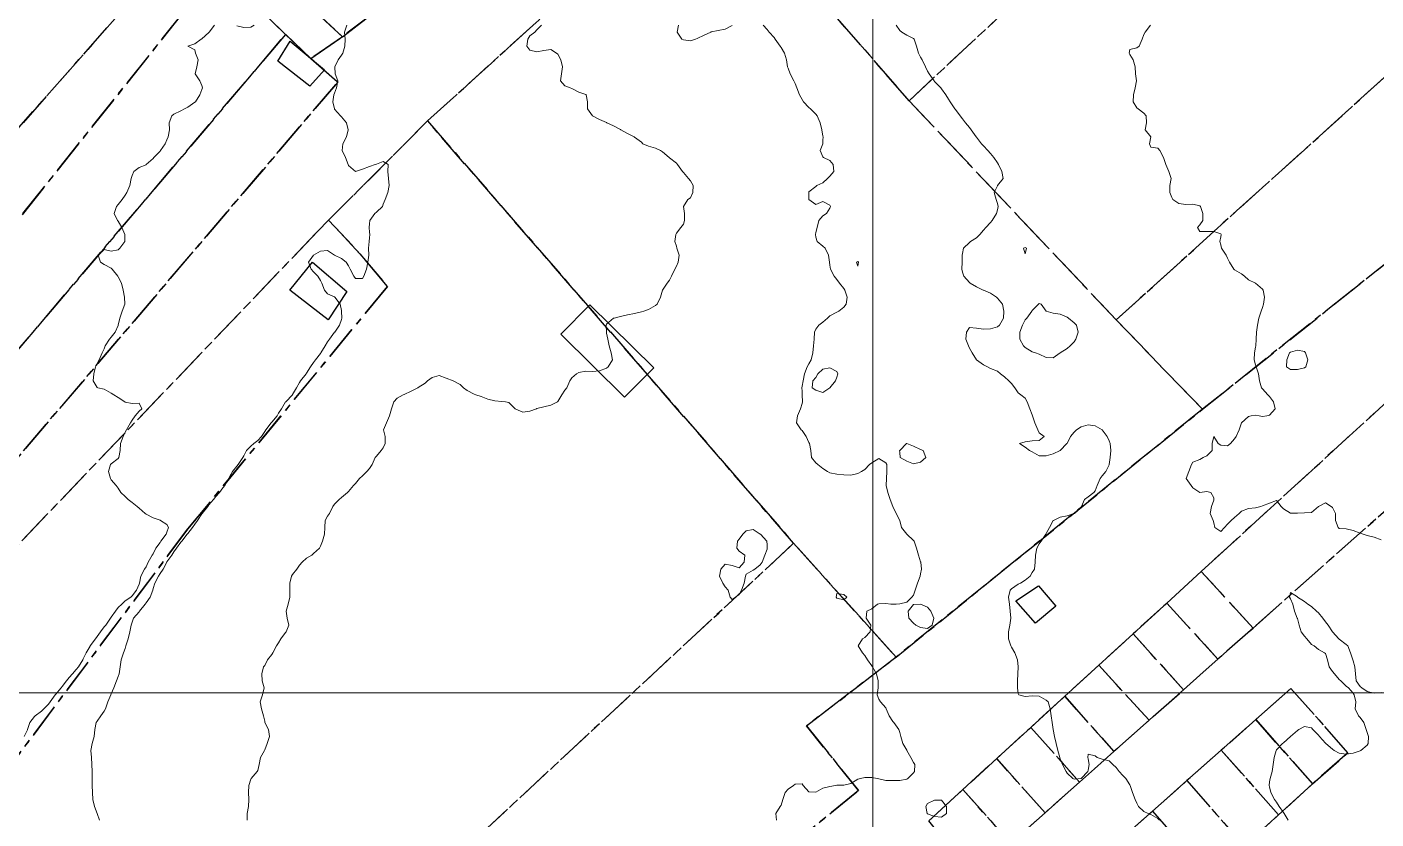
# Model space of a CAD drawing. Header units: centimetres. Extents: x 0 to 642158, y -847 to 649707.
# Drawn here: x 616206.2 to 616302.9, y 621278.3 to 621335.1 of the extents above; entities that cross this region are included whole.
import ezdxf

# ---------------------------------------------------------------- set-up
doc = ezdxf.new("R2010")
doc.units = ezdxf.units.CM
doc.header["$MEASUREMENT"] = 0
doc.linetypes.add('CENTERX2', pattern=[4, 2.5, -0.5, 0.5, -0.5])
doc.layers.add('MEV_grille', color=254, linetype='Continuous', lineweight=9)
doc.layers.add('WAL_topographie 0.5', color=253, linetype='Continuous', lineweight=20)
doc.layers.add('SPW_batiments', color=7, linetype='Continuous')
doc.layers.add('SPW_parcellaire cadastral', color=7, linetype='CENTERX2', lineweight=25, true_color=0xff0542)

# ---------------------------------------------------------------- blocks, each defined once
blk = doc.blocks.new('*U114')
at = {"layer": 'MEV_grille', "transparency": 33554687}
blk.add_lwpolyline([(-1338.461, 0), (1338.461, 0)], dxfattribs=at)
blk = doc.blocks.new('*U115')
at = {"layer": 'MEV_grille', "color": 0, "linetype": 'ByBlock', "lineweight": -2, "transparency": 16777216}
blk.add_blockref('*U114', (0, -1100), dxfattribs=at)
blk = doc.blocks.new('*U112')
at = {"layer": 'MEV_grille', "transparency": 33554687}
blk.add_lwpolyline([(0, 1825.476), (0, -1825.476)], dxfattribs=at)
blk = doc.blocks.new('*U113')
at = {"layer": 'MEV_grille', "color": 0, "linetype": 'ByBlock', "lineweight": -2, "transparency": 16777216}
blk.add_blockref('*U112', (900, 0), dxfattribs=at)

msp = doc.modelspace()

# ---------------------------------------------------------------- linework, layer by layer
at = {"layer": 'SPW_batiments'}
for points in [[(616227.543, 621332.048), (616226.493, 621330.865), (616224.193, 621332.665), (616225.076, 621334.098), (616227.543, 621332.048)], [(616229.145, 621316.148), (616227.795, 621314.131), (616225.045, 621316.248), (616226.678, 621318.265), (616229.145, 621316.148)], [(616249.043, 621308.574), (616244.462, 621313.098), (616246.547, 621315.209), (616251.128, 621310.684), (616249.043, 621308.574)], [(616279.93, 621293.605), (616278.48, 621292.387), (616277.08, 621293.971), (616278.697, 621295.054), (616279.93, 621293.605)]]:
    msp.add_lwpolyline(points, dxfattribs=at)
at = {"layer": 'SPW_parcellaire cadastral'}
for points in [[(616161.608, 621395.619), (616164.458, 621398.786), (616165.015, 621398.258), (616173.188, 621390.516), (616175.609, 621388.531), (616179.031, 621385.725), (616181.608, 621383.611), (616182.138, 621383.159), (616214.306, 621355.686), (616217.195, 621353.218), (616234.326, 621338.587), (616228.822, 621334.417), (616176.428, 621382.709), (616172.737, 621386.108), (616170.646, 621387.915), (616162.054, 621395.239), (616161.608, 621395.619)], [(616156.895, 621390.379), (616161.608, 621395.619), (616162.054, 621395.239), (616170.646, 621387.915), (616172.737, 621386.108), (616176.428, 621382.709), (616228.822, 621334.417), (616226.565, 621332.86), (616224.752, 621334.587), (616219.886, 621339.255), (616217.592, 621341.463), (616173.609, 621380.354), (616171.321, 621377.579), (616164.604, 621385.041), (616161.068, 621388.503), (616160.131, 621387.463), (616157.158, 621390.139), (616156.895, 621390.379)], [(616306.705, 621386.785), (616317.85, 621374.977), (616269.421, 621329.83), (616259.021, 621341.76), (616306.705, 621386.785)], [(616284.264, 621314.121), (616269.421, 621329.83), (616317.85, 621374.977), (616330.772, 621361.279), (616304.225, 621336.456), (616306.375, 621334.124), (616284.264, 621314.121)], [(616165.212, 621358.268), (616167.176, 621360.738), (616161.073, 621365.656), (616161.337, 621365.975), (616168.399, 621374.165), (616212.893, 621336.129), (616202.347, 621324.177), (616164.232, 621357.084), (616165.212, 621358.268)], [(616313.776, 621326.291), (616290.44, 621307.715), (616284.264, 621314.121), (616306.375, 621334.124), (616304.225, 621336.456), (616330.772, 621361.279), (616340.896, 621350.507), (616336.25, 621346.05), (616332.691, 621342.91), (616322.058, 621333.126), (616313.776, 621326.291)], [(616246.298, 621348.366), (616250.092, 621351.451), (616259.021, 621341.76), (616269.421, 621329.83), (616284.264, 621314.121), (616290.44, 621307.715), (616268.489, 621289.949), (616261.15, 621298.105), (616234.926, 621328.377), (616251.108, 621343.081), (616246.739, 621347.985), (616246.298, 621348.366)], [(616234.926, 621328.377), (616227.828, 621321.265), (616227.06, 621320.481), (616203.081, 621295.391), (616196.099, 621286.944), (616189.701, 621279.226), (616186.223, 621281.498), (616192.762, 621289.208), (616199.548, 621297.162), (616200.781, 621298.645), (616228.484, 621331.167), (616226.565, 621332.86), (616228.822, 621334.417), (616234.326, 621338.587), (616236.079, 621339.916), (616239.375, 621342.416), (616246.739, 621347.985), (616251.108, 621343.081), (616234.926, 621328.377)], [(616199.277, 621320.261), (616202.347, 621324.177), (616212.893, 621336.129), (616215.093, 621338.624), (616217.592, 621341.463), (616219.886, 621339.255), (616188.48, 621299.843), (616186.1, 621296.858), (616184.454, 621294.794), (616178.082, 621286.842), (616173.899, 621289.709), (616180.21, 621297.62), (616181.957, 621299.87), (616187.497, 621306.06), (616199.277, 621320.261)], [(616182.212, 621284.12), (616178.082, 621286.842), (616184.454, 621294.794), (616186.1, 621296.858), (616188.48, 621299.843), (616219.886, 621339.255), (616224.752, 621334.587), (616196.948, 621301.811), (616188.582, 621292.043), (616182.212, 621284.12)], [(616182.212, 621284.12), (616188.582, 621292.043), (616196.948, 621301.811), (616224.752, 621334.587), (616226.565, 621332.86), (616228.484, 621331.167), (616200.781, 621298.645), (616199.548, 621297.162), (616192.762, 621289.208), (616186.223, 621281.498), (616182.212, 621284.12)], [(616199.084, 621273.245), (616204.3, 621281.195), (616217.744, 621299.136), (616232.045, 621316.515), (616230.078, 621318.865), (616227.828, 621321.265), (616234.926, 621328.377), (616261.15, 621298.105), (616229.801, 621268.965), (616222.502, 621258.031), (616199.167, 621273.362), (616199.084, 621273.245)], [(616241.998, 621261.082), (616265.799, 621280.377), (616262.082, 621285.019), (616268.489, 621289.949), (616290.44, 621307.715), (616313.776, 621326.291)], [(616199.084, 621273.245), (616192.733, 621277.411), (616189.701, 621279.226), (616196.099, 621286.944), (616203.081, 621295.391), (616227.06, 621320.481), (616227.828, 621321.265), (616230.078, 621318.865), (616232.045, 621316.515), (616217.744, 621299.136), (616204.3, 621281.195), (616199.084, 621273.245)], [(616313.82, 621317.551), (616290.36, 621296.088), (616287.881, 621293.82), (616285.468, 621291.613), (616283.011, 621289.365), (616280.576, 621287.138), (616278.146, 621284.915), (616275.705, 621282.682), (616273.275, 621280.458)], [(616313.82, 621317.551), (616314.08, 621309.803), (616294.068, 621292.035), (616290.36, 621296.088), (616313.82, 621317.551)], [(616266.967, 621261.398), (616264.494, 621259.289), (616264.37, 621259.42), (616261.78, 621257.064), (616258.174, 621260.909), (616258.72, 621261.381), (616261.172, 621263.431), (616263.721, 621265.556), (616266.226, 621267.698), (616268.771, 621269.795), (616271.338, 621271.944), (616274.042, 621274.244), (616276.702, 621276.604), (616279.172, 621278.794), (616281.641, 621280.985), (616282.715, 621281.945), (616284.101, 621283.185), (616286.619, 621285.421), (616286.918, 621285.687), (616289.087, 621287.612), (616290.501, 621288.868), (616291.555, 621289.804), (616294.068, 621292.035), (616314.08, 621309.803)], [(616261.15, 621298.105), (616268.489, 621289.949), (616262.082, 621285.019), (616265.799, 621280.377), (616241.998, 621261.082), (616240.633, 621259.976), (616240.663, 621259.946), (616234.148, 621249.875), (616229.653, 621252.966), (616222.502, 621258.031), (616229.801, 621268.965), (616261.15, 621298.105)], [(616291.555, 621289.804), (616287.881, 621293.82), (616290.36, 621296.088), (616294.068, 621292.035), (616291.555, 621289.804)], [(616291.555, 621289.804), (616290.501, 621288.868), (616289.087, 621287.612), (616285.468, 621291.613), (616287.881, 621293.82), (616291.555, 621289.804)], [(616289.087, 621287.612), (616286.918, 621285.687), (616286.619, 621285.421), (616283.011, 621289.365), (616285.468, 621291.613), (616289.087, 621287.612)], [(616280.576, 621287.138), (616283.011, 621289.365), (616286.619, 621285.421), (616284.101, 621283.185), (616280.576, 621287.138)], [(616293.449, 621276.421), (616295.892, 621278.641), (616298.334, 621280.861), (616300.855, 621283.097), (616296.786, 621287.709), (616294.265, 621285.472), (616291.796, 621283.282), (616289.327, 621281.093), (616286.859, 621278.903), (616284.39, 621276.713)], [(616294.265, 621285.472), (616296.786, 621287.709), (616300.855, 621283.097), (616298.334, 621280.861), (616294.265, 621285.472)], [(616280.576, 621287.138), (616284.101, 621283.185), (616282.715, 621281.945), (616281.641, 621280.985), (616278.146, 621284.915), (616280.576, 621287.138)], [(616291.796, 621283.282), (616294.265, 621285.472), (616298.334, 621280.861), (616295.892, 621278.641), (616291.796, 621283.282)], [(616279.172, 621278.794), (616275.705, 621282.682), (616278.146, 621284.915), (616281.641, 621280.985), (616279.172, 621278.794)], [(616276.702, 621276.604), (616273.275, 621280.458), (616275.705, 621282.682), (616279.172, 621278.794), (616276.702, 621276.604)], [(616291.796, 621283.282), (616295.892, 621278.641), (616293.449, 621276.421), (616289.327, 621281.093), (616291.796, 621283.282)], [(616291.007, 621274.202), (616286.859, 621278.903), (616289.327, 621281.093), (616293.449, 621276.421), (616291.007, 621274.202)], [(616270.846, 621278.216), (616273.275, 621280.458), (616276.702, 621276.604), (616274.042, 621274.244), (616270.846, 621278.216)], [(616273.275, 621280.458), (616270.846, 621278.216)], [(616288.558, 621271.989), (616284.39, 621276.713), (616286.859, 621278.903), (616291.007, 621274.202), (616288.558, 621271.989)]]:
    msp.add_lwpolyline(points, dxfattribs=at)
at = {"layer": 'WAL_topographie 0.5'}
for points in [[(616219.665, 621335.25), (616219.277, 621334.75), (616219.25, 621334.721), (616218.75, 621334.26), (616218.704, 621334.25), (616218.25, 621333.917), (616217.75, 621333.75), (616218.25, 621333.472), (616218.3, 621333.25), (616218.495, 621332.75), (616218.386, 621332.25), (616218.277, 621331.75), (616218.611, 621331.25), (616218.75, 621330.917), (616218.783, 621330.75), (616218.75, 621330.625), (616218.611, 621330.25), (616218.281, 621329.75), (616218.25, 621329.715), (616217.75, 621329.377), (616217.5, 621329.25), (616217.25, 621329.107), (616216.75, 621328.86), (616216.601, 621328.75), (616216.413, 621328.25), (616216.424, 621327.75), (616216.331, 621327.25), (616216.25, 621327.023), (616216.125, 621326.75), (616215.777, 621326.25), (616215.75, 621326.219), (616215.316, 621325.75), (616215.25, 621325.689), (616214.76, 621325.25), (616214.75, 621325.243), (616214.25, 621325.033), (616213.875, 621324.75), (616213.75, 621324.479), (616213.679, 621324.25), (616213.577, 621323.75), (616213.371, 621323.25), (616213.25, 621323.066), (616213.03, 621322.75), (616212.75, 621322.385), (616212.637, 621322.25), (616212.465, 621321.75), (616212.71, 621321.25), (616212.75, 621321.202), (616213.023, 621320.75), (616213.223, 621320.25), (616213.227, 621319.75), (616212.861, 621319.25), (616212.75, 621319.132), (616212.25, 621319.044), (616211.75, 621319.157), (616211.31, 621318.75), (616211.487, 621318.25), (616211.75, 621318.094), (616212.25, 621317.824), (616212.324, 621317.75), (616212.718, 621317.25), (616212.75, 621317.213), (616212.995, 621316.75), (616213.099, 621316.25), (616213.201, 621315.75), (616213.22, 621315.25), (616213.047, 621314.75), (616212.87, 621314.25), (616212.762, 621313.75), (616212.75, 621313.72), (616212.535, 621313.25), (616212.25, 621312.89), (616212.137, 621312.75), (616211.827, 621312.25), (616211.75, 621312.055), (616211.614, 621311.75), (616211.384, 621311.25), (616211.25, 621310.983), (616211.135, 621310.75), (616211.01, 621310.25), (616210.958, 621309.75), (616211.25, 621309.266), (616211.306, 621309.25), (616211.75, 621309.145), (616212.25, 621308.867), (616212.445, 621308.75), (616212.75, 621308.554), (616213.222, 621308.25), (616213.25, 621308.229), (616213.75, 621308.12), (616214.25, 621308.15), (616214.438, 621307.75), (616214.25, 621307.568), (616213.981, 621307.25), (616213.75, 621306.94), (616213.638, 621306.75), (616213.346, 621306.25), (616213.25, 621306.078), (616213.098, 621305.75), (616212.912, 621305.25), (616212.886, 621304.75), (616212.788, 621304.25), (616212.75, 621304.184), (616212.25, 621303.811), (616212.205, 621303.75), (616212.057, 621303.25), (616212.198, 621302.75), (616212.25, 621302.653), (616212.613, 621302.25), (616212.75, 621302.054), (616212.943, 621301.75), (616213.25, 621301.456), (616213.476, 621301.25), (616213.75, 621301.02), (616214.115, 621300.75), (616214.25, 621300.636), (616214.675, 621300.25), (616214.75, 621300.191), (616215.25, 621299.941), (616215.75, 621299.768), (616215.794, 621299.75), (616216.25, 621299.463), (616216.369, 621299.25), (616216.25, 621298.912), (616216.185, 621298.75), (616215.811, 621298.25), (616215.75, 621298.155), (616215.446, 621297.75), (616215.25, 621297.357), (616215.177, 621297.25), (616214.897, 621296.75), (616214.75, 621296.431), (616214.639, 621296.25), (616214.384, 621295.75), (616214.272, 621295.25), (616214.25, 621295.172), (616214.062, 621294.75), (616213.75, 621294.339), (616213.657, 621294.25), (616213.25, 621293.983), (616213.003, 621293.75), (616212.75, 621293.493), (616212.55, 621293.25), (616212.25, 621292.803), (616212.211, 621292.75), (616211.857, 621292.25), (616211.75, 621292.108), (616211.481, 621291.75), (616211.25, 621291.421), (616211.117, 621291.25), (616210.756, 621290.75), (616210.75, 621290.742), (616210.455, 621290.25), (616210.25, 621289.829), (616210.21, 621289.75), (616209.92, 621289.25), (616209.75, 621289.056), (616209.472, 621288.75), (616209.25, 621288.495), (616209.051, 621288.25), (616208.75, 621287.85), (616208.667, 621287.75), (616208.25, 621287.261), (616208.24, 621287.25), (616207.869, 621286.75), (616207.75, 621286.579), (616207.435, 621286.25), (616207.25, 621286.067), (616206.795, 621285.75), (616206.75, 621285.7), (616206.431, 621285.25), (616206.257, 621284.75), (616206.25, 621284.729), (616206.025, 621284.25)], [(616229.128, 621335.25), (616228.965, 621334.75), (616229.008, 621334.25), (616229.004, 621333.75), (616228.844, 621333.25), (616228.75, 621333.087), (616228.518, 621332.75), (616228.265, 621332.25), (616228.293, 621331.75), (616228.479, 621331.25), (616228.403, 621330.75), (616228.25, 621330.37), (616228.212, 621330.25), (616228.143, 621329.75), (616228.242, 621329.25), (616228.25, 621329.236), (616228.687, 621328.75), (616228.75, 621328.686), (616229.112, 621328.25), (616229.229, 621327.75), (616229.122, 621327.25), (616228.839, 621326.75), (616228.804, 621326.25), (616229.031, 621325.75), (616229.226, 621325.25), (616229.25, 621325.194), (616229.75, 621324.75), (616230.25, 621324.922), (616230.75, 621325.104), (616231.154, 621325.25), (616231.25, 621325.293), (616231.75, 621325.468), (616232.104, 621325.25), (616232.08, 621324.75), (616232.121, 621324.25), (616232.172, 621323.75), (616232.067, 621323.25), (616231.878, 621322.75), (616231.75, 621322.417), (616231.68, 621322.25), (616231.25, 621321.853), (616231.142, 621321.75), (616230.786, 621321.25), (616230.75, 621321), (616230.727, 621320.75), (616230.75, 621320.417), (616230.786, 621320.25), (616230.75, 621320), (616230.733, 621319.75), (616230.696, 621319.25), (616230.706, 621318.75), (616230.641, 621318.25), (616230.55, 621317.75), (616230.358, 621317.25), (616230.25, 621317.097), (616229.75, 621317.094), (616229.627, 621317.25), (616229.364, 621317.75), (616229.25, 621317.984), (616229.083, 621318.25), (616228.75, 621318.524), (616228.25, 621318.75), (616228.25, 621318.75), (616227.75, 621319.094), (616227.25, 621319.045), (616226.75, 621318.757), (616226.742, 621318.75), (616226.394, 621318.25), (616226.57, 621317.75), (616226.75, 621317.57), (616227.064, 621317.25), (616227.25, 621316.933), (616227.337, 621316.75), (616227.525, 621316.25), (616227.75, 621315.976), (616228.25, 621315.771), (616228.283, 621315.75), (616228.648, 621315.25), (616228.75, 621314.8), (616228.764, 621314.75), (616228.774, 621314.25), (616228.75, 621314.156), (616228.62, 621313.75), (616228.27, 621313.25), (616228.25, 621313.232), (616227.902, 621312.75), (616227.75, 621312.537), (616227.592, 621312.25), (616227.272, 621311.75), (616227.25, 621311.721), (616226.881, 621311.25), (616226.75, 621311.062), (616226.538, 621310.75), (616226.25, 621310.295), (616226.222, 621310.25), (616225.827, 621309.75), (616225.75, 621309.64), (616225.519, 621309.25), (616225.25, 621308.771), (616225.233, 621308.75), (616224.761, 621308.25), (616224.75, 621308.237), (616224.445, 621307.75), (616224.25, 621307.444), (616224.134, 621307.25), (616223.75, 621306.784), (616223.719, 621306.75), (616223.338, 621306.25), (616223.25, 621306.124), (616223.025, 621305.75), (616222.75, 621305.471), (616222.479, 621305.25), (616222.25, 621305.061), (616221.952, 621304.75), (616221.75, 621304.384), (616221.684, 621304.25), (616221.353, 621303.75), (616221.25, 621303.641), (616220.954, 621303.25), (616220.75, 621302.912), (616220.671, 621302.75), (616220.391, 621302.25), (616220.25, 621302.076), (616220.002, 621301.75), (616219.75, 621301.464), (616219.574, 621301.25), (616219.25, 621300.857), (616219.167, 621300.75), (616218.779, 621300.25), (616218.75, 621300.212), (616218.445, 621299.75), (616218.25, 621299.48), (616218.082, 621299.25), (616217.75, 621298.819), (616217.7, 621298.75), (616217.303, 621298.25), (616217.25, 621298.184), (616216.929, 621297.75), (616216.75, 621297.497), (616216.597, 621297.25), (616216.25, 621296.767), (616216.24, 621296.75), (616215.966, 621296.25), (616215.75, 621295.946), (616215.639, 621295.75), (616215.388, 621295.25), (616215.25, 621294.873), (616215.224, 621294.75), (616215.046, 621294.25), (616214.75, 621293.829), (616214.693, 621293.75), (616214.288, 621293.25), (616214.25, 621293.201), (616213.849, 621292.75), (616213.75, 621292.454), (616213.687, 621292.25), (616213.593, 621291.75), (616213.456, 621291.25), (616213.3, 621290.75), (616213.25, 621290.566), (616213.125, 621290.25), (616212.975, 621289.75), (616212.886, 621289.25), (616212.814, 621288.75), (616212.75, 621288.555), (616212.638, 621288.25), (616212.435, 621287.75), (616212.25, 621287.315), (616212.227, 621287.25), (616212.022, 621286.75), (616211.833, 621286.25), (616211.75, 621286.083), (616211.512, 621285.75), (616211.25, 621285.357), (616211.177, 621285.25), (616211.089, 621284.75), (616211.031, 621284.25), (616210.879, 621283.75), (616210.782, 621283.25), (616210.836, 621282.75), (616210.872, 621282.25), (616210.888, 621281.75), (616210.883, 621281.25), (616210.886, 621280.75), (616210.92, 621280.25), (616210.938, 621279.75), (616211.044, 621279.25), (616211.25, 621278.75), (616211.25, 621278.75), (616211.422, 621278.25)], [(616222.488, 621335.25), (616222.25, 621335.094), (616221.75, 621335.077), (616221.25, 621335.195)], [(616243.073, 621335.25), (616242.75, 621334.913), (616242.6, 621334.75), (616242.25, 621334.481), (616242.098, 621334.25), (616242.039, 621333.75), (616242.25, 621333.461), (616242.75, 621333.338), (616243.25, 621333.44), (616243.75, 621333.508), (616244.16, 621333.25), (616244.25, 621333.172), (616244.479, 621332.75), (616244.579, 621332.25), (616244.514, 621331.75), (616244.435, 621331.25), (616244.75, 621330.896), (616245.139, 621330.75), (616245.25, 621330.71), (616245.75, 621330.44), (616246.25, 621330.268), (616246.276, 621330.25), (616246.392, 621329.75), (616246.388, 621329.25), (616246.75, 621328.75), (616246.75, 621328.75), (616247.25, 621328.493), (616247.75, 621328.263), (616247.773, 621328.25), (616248.25, 621328.027), (616248.75, 621327.758), (616248.767, 621327.75), (616249.25, 621327.491), (616249.732, 621327.25), (616249.75, 621327.226), (616250.25, 621326.859), (616250.336, 621326.75), (616250.75, 621326.562), (616251.25, 621326.428), (616251.622, 621326.25), (616251.75, 621326.171), (616252.226, 621325.75), (616252.25, 621325.724), (616252.75, 621325.35), (616252.831, 621325.25), (616253.186, 621324.75), (616253.25, 621324.683), (616253.608, 621324.25), (616253.75, 621324.076), (616253.955, 621323.75), (616253.926, 621323.25), (616253.75, 621322.866), (616253.558, 621322.75), (616253.262, 621322.25), (616253.323, 621321.75), (616253.333, 621321.25), (616253.25, 621320.988), (616253.078, 621320.75), (616252.75, 621320.337), (616252.709, 621320.25), (616252.649, 621319.75), (616252.75, 621319.4), (616252.792, 621319.25), (616252.956, 621318.75), (616252.873, 621318.25), (616252.75, 621317.967), (616252.646, 621317.75), (616252.404, 621317.25), (616252.25, 621316.964), (616252.089, 621316.75), (616251.75, 621316.25), (616251.75, 621316.25), (616251.617, 621315.75), (616251.372, 621315.25), (616251.25, 621315.152), (616250.75, 621314.86), (616250.408, 621314.75), (616250.25, 621314.697), (616249.75, 621314.583), (616249.25, 621314.475), (616248.75, 621314.371), (616248.281, 621314.25), (616248.25, 621314.239), (616247.75, 621313.81), (616247.724, 621313.75), (616247.736, 621313.25), (616247.75, 621313.179), (616247.834, 621312.75), (616247.944, 621312.25), (616248.069, 621311.75), (616248.16, 621311.25), (616247.868, 621310.75), (616247.75, 621310.665), (616247.25, 621310.48), (616246.75, 621310.424), (616246.25, 621310.433), (616245.75, 621310.361), (616245.583, 621310.25), (616245.25, 621309.964), (616245.109, 621309.75), (616244.898, 621309.25), (616244.75, 621309.083), (616244.545, 621308.75), (616244.25, 621308.271), (616244.224, 621308.25), (616243.75, 621308), (616243.25, 621307.899), (616242.75, 621307.766), (616242.717, 621307.75), (616242.25, 621307.587), (616241.75, 621307.511), (616241.25, 621307.722), (616241.208, 621307.75), (616240.75, 621308.208), (616240.499, 621308.25), (616240.25, 621308.279), (616239.75, 621308.31), (616239.25, 621308.44), (616238.75, 621308.623), (616238.382, 621308.75), (616238.25, 621308.798), (616237.75, 621309.052), (616237.493, 621309.25), (616237.25, 621309.493), (616236.75, 621309.75), (616236.75, 621309.75), (616236.25, 621309.952), (616235.75, 621310.142), (616235.25, 621309.992), (616234.924, 621309.75), (616234.75, 621309.59), (616234.25, 621309.269), (616234.225, 621309.25), (616233.75, 621309.018), (616233.25, 621308.783), (616233.179, 621308.75), (616232.75, 621308.513), (616232.5, 621308.25), (616232.329, 621307.75), (616232.25, 621307.417), (616232.2, 621307.25), (616231.969, 621306.75), (616231.769, 621306.25), (616231.893, 621305.75), (616231.885, 621305.25), (616231.75, 621304.958), (616231.594, 621304.75), (616231.25, 621304.357), (616231.175, 621304.25), (616230.96, 621303.75), (616230.75, 621303.464), (616230.562, 621303.25), (616230.25, 621302.938), (616230.05, 621302.75), (616229.75, 621302.404), (616229.617, 621302.25), (616229.25, 621301.827), (616229.191, 621301.75), (616228.75, 621301.393), (616228.592, 621301.25), (616228.25, 621300.908), (616228.135, 621300.75), (616227.887, 621300.25), (616227.75, 621300.05), (616227.595, 621299.75), (616227.55, 621299.25), (616227.531, 621298.75), (616227.389, 621298.25), (616227.25, 621297.893), (616227.173, 621297.75), (616226.75, 621297.383), (616226.617, 621297.25), (616226.25, 621297.03), (616225.932, 621296.75), (616225.75, 621296.55), (616225.543, 621296.25), (616225.25, 621295.864), (616225.172, 621295.75), (616225.055, 621295.25), (616225.056, 621294.75), (616225.05, 621294.25), (616224.923, 621293.75), (616224.795, 621293.25), (616224.864, 621292.75), (616224.976, 621292.25), (616224.79, 621291.75), (616224.75, 621291.714), (616224.417, 621291.25), (616224.25, 621290.967), (616224.103, 621290.75), (616223.84, 621290.25), (616223.75, 621290.133), (616223.447, 621289.75), (616223.25, 621289.355), (616223.167, 621289.25), (616223.05, 621288.75), (616223.075, 621288.25), (616223.202, 621287.75), (616223.083, 621287.25), (616222.927, 621286.75), (616223.031, 621286.25), (616223.167, 621285.75), (616223.25, 621285.35), (616223.272, 621285.25), (616223.512, 621284.75), (616223.583, 621284.25), (616223.429, 621283.75), (616223.25, 621283.296), (616223.229, 621283.25), (616222.953, 621282.75), (616222.859, 621282.25), (616222.75, 621281.833), (616222.712, 621281.75), (616222.274, 621281.25), (616222.25, 621281.2), (616222.118, 621280.75), (616222.079, 621280.25), (616222.113, 621279.75), (616222.079, 621279.25), (616221.994, 621278.75), (616221.983, 621278.25)], [(616252.91, 621335.25), (616252.801, 621334.75), (616253.142, 621334.25), (616253.25, 621334.187), (616253.75, 621334.134), (616254.121, 621334.25), (616254.25, 621334.299), (616254.75, 621334.518), (616255.229, 621334.75), (616255.25, 621334.77), (616255.75, 621334.857), (616256.25, 621334.952), (616256.75, 621335.229)], [(616258.977, 621335.25), (616259.25, 621334.94), (616259.405, 621334.75), (616259.75, 621334.355), (616259.819, 621334.25), (616260.176, 621333.75), (616260.25, 621333.637), (616260.49, 621333.25), (616260.629, 621332.75), (616260.722, 621332.25), (616260.75, 621332.158), (616260.893, 621331.75), (616261.167, 621331.25), (616261.25, 621331.074), (616261.386, 621330.75), (616261.57, 621330.25), (616261.75, 621329.913), (616261.854, 621329.75), (616262.25, 621329.354), (616262.364, 621329.25), (616262.75, 621328.875), (616262.835, 621328.75), (616263.058, 621328.25), (616263.176, 621327.75), (616263.25, 621327.283), (616263.257, 621327.25), (616263.25, 621327), (616263.24, 621326.75), (616263.052, 621326.25), (616263.25, 621325.798), (616263.287, 621325.75), (616263.75, 621325.542), (616263.993, 621325.25), (616264.029, 621324.75), (616263.75, 621324.422), (616263.586, 621324.25), (616263.25, 621323.935), (616262.821, 621323.75), (616262.75, 621323.693), (616262.25, 621323.294), (616262.235, 621323.25), (616262.25, 621322.75), (616262.25, 621322.75), (616262.75, 621322.398), (616263.25, 621322.605), (616263.75, 621322.346), (616263.784, 621322.25), (616263.75, 621322.118), (616263.5, 621321.75), (616263.25, 621321.575), (616262.961, 621321.25), (616262.837, 621320.75), (616262.75, 621320.383), (616262.706, 621320.25), (616262.75, 621320.05), (616262.829, 621319.75), (616263.25, 621319.402), (616263.402, 621319.25), (616263.654, 621318.75), (616263.723, 621318.25), (616263.75, 621318.05), (616263.797, 621317.75), (616264.048, 621317.25), (616264.25, 621317.024), (616264.439, 621316.75), (616264.75, 621316.362), (616264.815, 621316.25), (616264.994, 621315.75), (616264.919, 621315.25), (616264.75, 621315.038), (616264.396, 621314.75), (616264.25, 621314.67), (616263.75, 621314.402), (616263.586, 621314.25), (616263.25, 621313.967), (616262.944, 621313.75), (616262.75, 621313.45), (616262.644, 621313.25), (616262.612, 621312.75), (616262.565, 621312.25), (616262.534, 621311.75), (616262.409, 621311.25), (616262.25, 621310.968), (616262.131, 621310.75), (616261.922, 621310.25), (616261.838, 621309.75), (616261.75, 621309.375), (616261.737, 621309.25), (616261.75, 621309), (616261.766, 621308.75), (616261.785, 621308.25), (616261.75, 621308.117), (616261.646, 621307.75), (616261.417, 621307.25), (616261.355, 621306.75), (616261.696, 621306.25), (616261.75, 621306.185), (616262.044, 621305.75), (616262.25, 621305.338), (616262.288, 621305.25), (616262.39, 621304.75), (616262.432, 621304.25), (616262.75, 621303.878), (616262.88, 621303.75), (616263.25, 621303.462), (616263.588, 621303.25), (616263.75, 621303.169), (616264.25, 621303.07), (616264.75, 621303.017), (616265.25, 621302.989), (616265.75, 621303.105), (616266.008, 621303.25), (616266.25, 621303.386), (616266.595, 621303.75), (616266.75, 621303.886), (616267.25, 621304.196), (616267.75, 621303.885), (616267.817, 621303.75), (616267.831, 621303.25), (616267.794, 621302.75), (616267.779, 621302.25), (616267.895, 621301.75), (616268.071, 621301.25), (616268.25, 621300.75), (616268.25, 621300.75), (616268.5, 621300.25), (616268.75, 621299.75), (616268.75, 621299.75), (616268.889, 621299.25), (616269.25, 621298.759), (616269.26, 621298.75), (616269.75, 621298.318), (616269.789, 621298.25), (616269.959, 621297.75), (616270.102, 621297.25), (616270.25, 621296.787), (616270.264, 621296.75), (616270.315, 621296.25), (616270.25, 621295.924), (616270.205, 621295.75), (616270.029, 621295.25), (616269.859, 621294.75), (616269.75, 621294.393), (616269.617, 621294.25), (616269.25, 621293.883), (616268.75, 621293.766), (616268.5, 621293.75), (616268.25, 621293.735), (616268.125, 621293.75), (616267.75, 621293.78), (616267.25, 621293.775), (616267.167, 621293.75), (616266.75, 621293.417), (616266.393, 621293.25), (616266.35, 621292.75), (616266.683, 621292.25), (616266.625, 621291.75), (616266.25, 621291.35), (616266.083, 621291.25), (616265.781, 621290.75), (616266.077, 621290.25), (616266.25, 621290.054), (616266.439, 621289.75), (616266.75, 621289.324), (616266.813, 621289.25), (616267.099, 621288.75), (616267.198, 621288.25), (616267.197, 621287.75), (616267.128, 621287.25), (616267.25, 621286.938), (616267.37, 621286.75), (616267.75, 621286.318), (616267.791, 621286.25), (616267.987, 621285.75), (616268.25, 621285.333), (616268.319, 621285.25), (616268.679, 621284.75), (616268.75, 621284.536), (616268.835, 621284.25), (616268.976, 621283.75), (616269.25, 621283.271), (616269.263, 621283.25), (616269.546, 621282.75), (616269.75, 621282.406), (616269.846, 621282.25), (616269.82, 621281.75), (616269.75, 621281.653), (616269.333, 621281.25), (616269.25, 621281.193), (616268.75, 621281.099), (616268.25, 621281.093), (616267.75, 621281.114), (616267.25, 621281.228), (616267.139, 621281.25), (616266.75, 621281.315), (616266.25, 621281.309), (616265.931, 621281.25), (616265.75, 621281.201), (616265.25, 621280.897), (616264.75, 621280.765), (616264.25, 621280.772), (616264.139, 621280.75), (616263.75, 621280.67), (616263.25, 621280.548), (616262.75, 621280.266), (616262.25, 621280.286), (616261.844, 621280.75), (616261.75, 621280.875), (616261.25, 621280.84), (616261.132, 621280.75), (616260.75, 621280.493), (616260.535, 621280.25), (616260.386, 621279.75), (616260.25, 621279.329), (616260.192, 621279.25), (616259.868, 621278.75), (616259.93, 621278.25)], [(616268.504, 621335.25), (616268.75, 621334.87), (616268.908, 621334.75), (616269.25, 621334.538), (616269.75, 621334.282), (616269.781, 621334.25), (616269.955, 621333.75), (616270.106, 621333.25), (616270.25, 621332.948), (616270.351, 621332.75), (616270.608, 621332.25), (616270.75, 621331.938), (616270.865, 621331.75), (616271.209, 621331.25), (616271.25, 621331.203), (616271.696, 621330.75), (616271.75, 621330.676), (616272.058, 621330.25), (616272.25, 621329.938), (616272.362, 621329.75), (616272.71, 621329.25), (616272.75, 621329.199), (616273.076, 621328.75), (616273.25, 621328.527), (616273.464, 621328.25), (616273.75, 621327.902), (616273.862, 621327.75), (616274.222, 621327.25), (616274.25, 621327.213), (616274.615, 621326.75), (616274.75, 621326.596), (616275.077, 621326.25), (616275.25, 621326.05), (616275.494, 621325.75), (616275.75, 621325.371), (616275.837, 621325.25), (616276.069, 621324.75), (616276.167, 621324.25), (616275.763, 621323.75), (616275.75, 621323.736), (616275.517, 621323.25), (616275.664, 621322.75), (616275.75, 621322.458), (616275.813, 621322.25), (616275.75, 621322), (616275.69, 621321.75), (616275.378, 621321.25), (616275.25, 621321.104), (616274.921, 621320.75), (616274.75, 621320.55), (616274.489, 621320.25), (616274.25, 621319.992), (616273.831, 621319.75), (616273.75, 621319.667), (616273.333, 621319.25), (616273.25, 621318.875), (616273.237, 621318.75), (616273.234, 621318.25), (616273.21, 621317.75), (616273.25, 621317.55), (616273.336, 621317.25), (616273.75, 621316.804), (616273.799, 621316.75), (616274.25, 621316.488), (616274.725, 621316.25), (616274.75, 621316.241), (616275.25, 621316.034), (616275.679, 621315.75), (616275.75, 621315.686), (616276.116, 621315.25), (616276.206, 621314.75), (616276.183, 621314.25), (616275.901, 621313.75), (616275.75, 621313.625), (616275.25, 621313.488), (616274.75, 621313.454), (616274.25, 621313.521), (616273.75, 621313.576), (616273.547, 621313.25), (616273.5, 621312.75), (616273.674, 621312.25), (616273.75, 621312.104), (616273.939, 621311.75), (616274.25, 621311.25), (616274.25, 621311.25), (616274.75, 621310.897), (616275.038, 621310.75), (616275.25, 621310.642), (616275.75, 621310.437), (616275.973, 621310.25), (616276.25, 621310.047), (616276.578, 621309.75), (616276.75, 621309.554), (616276.992, 621309.25), (616277.25, 621308.891), (616277.436, 621308.75), (616277.75, 621308.5), (616277.887, 621308.25), (616278.063, 621307.75), (616278.25, 621307.303), (616278.273, 621307.25), (616278.424, 621306.75), (616278.65, 621306.25), (616278.75, 621306.028), (616279.107, 621305.75), (616278.75, 621305.472), (616278.25, 621305.446), (616277.75, 621305.384), (616277.327, 621305.25), (616277.75, 621304.988), (616278.062, 621304.75), (616278.25, 621304.673), (616278.75, 621304.375), (616279.25, 621304.385), (616279.75, 621304.523), (616280.25, 621304.75), (616280.25, 621304.75), (616280.736, 621305.25), (616280.75, 621305.261), (616281, 621305.75), (616281.25, 621306.081), (616281.425, 621306.25), (616281.75, 621306.464), (616282.25, 621306.607), (616282.75, 621306.525), (616283.25, 621306.25), (616283.25, 621306.25), (616283.605, 621305.75), (616283.75, 621305.461), (616283.827, 621305.25), (616283.877, 621304.75), (616283.836, 621304.25), (616283.764, 621303.75), (616283.75, 621303.724), (616283.516, 621303.25), (616283.25, 621302.953), (616283.107, 621302.75), (616282.907, 621302.25), (616282.75, 621301.862), (616282.658, 621301.75), (616282.25, 621301.44), (616281.987, 621301.25), (616281.77, 621300.75), (616281.75, 621300.679), (616281.276, 621300.25), (616281.25, 621300.233), (616280.75, 621300.077), (616280.25, 621299.985), (616279.766, 621299.75), (616279.75, 621299.738), (616279.494, 621299.25), (616279.25, 621298.808), (616279.224, 621298.75), (616278.886, 621298.25), (616278.75, 621298.062), (616278.581, 621297.75), (616278.479, 621297.25), (616278.468, 621296.75), (616278.41, 621296.25), (616278.25, 621296.01), (616278.103, 621295.75), (616277.75, 621295.465), (616277.405, 621295.25), (616277.25, 621295.172), (616276.75, 621294.831), (616276.674, 621294.75), (616276.553, 621294.25), (616276.611, 621293.75), (616276.659, 621293.25), (616276.705, 621292.75), (616276.635, 621292.25), (616276.535, 621291.75), (616276.553, 621291.25), (616276.704, 621290.75), (616276.75, 621290.672), (616277.005, 621290.25), (616277.182, 621289.75), (616277.236, 621289.25), (616277.223, 621288.75), (616277.181, 621288.25), (616277.197, 621287.75), (616277.25, 621287.35), (616277.288, 621287.25), (616277.75, 621287.12), (616278.25, 621287.171), (616278.75, 621287.154), (616279.25, 621286.855), (616279.391, 621286.75), (616279.542, 621286.25), (616279.605, 621285.75), (616279.684, 621285.25), (616279.75, 621284.75), (616279.75, 621284.75), (616279.842, 621284.25), (616279.959, 621283.75), (616280.087, 621283.25), (616280.218, 621282.75), (616280.25, 621282.667), (616280.406, 621282.25), (616280.674, 621281.75), (616280.75, 621281.637), (616281.158, 621281.25), (616281.25, 621281.193), (616281.75, 621281.25), (616281.75, 621281.25), (616282.239, 621281.75), (616282.25, 621281.85), (616282.324, 621282.25), (616282.25, 621282.65), (616282.235, 621282.75), (616282.25, 621283), (616282.75, 621282.882), (616282.906, 621282.75), (616283.25, 621282.622), (616283.75, 621282.518), (616284.028, 621282.25), (616284.25, 621282.028), (616284.471, 621281.75), (616284.75, 621281.458), (616284.961, 621281.25), (616285.25, 621280.788), (616285.269, 621280.75), (616285.433, 621280.25), (616285.614, 621279.75), (616285.75, 621279.474), (616285.858, 621279.25), (616286.25, 621278.883), (616286.543, 621278.75), (616286.75, 621278.673), (616287.25, 621278.38), (616287.373, 621278.25)], [(616286.714, 621335.25), (616286.333, 621334.75), (616286.25, 621334.583), (616286.117, 621334.25), (616285.9, 621333.75), (616285.75, 621333.625), (616285.25, 621333.5), (616285.185, 621333.25), (616285.25, 621333.135), (616285.477, 621332.75), (616285.612, 621332.25), (616285.636, 621331.75), (616285.717, 621331.25), (616285.631, 621330.75), (616285.5, 621330.25), (616285.479, 621329.75), (616285.75, 621329.317), (616285.827, 621329.25), (616286.25, 621328.927), (616286.417, 621328.75), (616286.44, 621328.25), (616286.341, 621327.75), (616286.75, 621327.25), (616286.75, 621327.25), (616286.75, 621327.25), (616286.659, 621326.75), (616286.75, 621326.5), (616287.25, 621326.428), (616287.397, 621326.25), (616287.646, 621325.75), (616287.75, 621325.472), (616287.809, 621325.25), (616288.043, 621324.75), (616288.19, 621324.25), (616288.11, 621323.75), (616288.11, 621323.25), (616288.25, 621322.9), (616288.333, 621322.75), (616288.75, 621322.472), (616289.25, 621322.391), (616289.75, 621322.417), (616290.25, 621322.29), (616290.298, 621322.25), (616290.482, 621321.75), (616290.469, 621321.25), (616290.25, 621320.932), (616290.083, 621320.75), (616290.25, 621320.464), (616290.75, 621320.45), (616291.25, 621320.456), (616291.75, 621320.296), (616291.783, 621320.25), (616291.75, 621320.083), (616291.694, 621319.75), (616291.75, 621319.5), (616291.803, 621319.25), (616292.145, 621318.75), (616292.25, 621318.55), (616292.37, 621318.25), (616292.687, 621317.75), (616292.75, 621317.7), (616293.25, 621317.43), (616293.464, 621317.25), (616293.75, 621316.989), (616294.25, 621316.75), (616294.25, 621316.75), (616294.75, 621316.318), (616294.785, 621316.25), (616294.894, 621315.75), (616294.825, 621315.25), (616294.75, 621315.016), (616294.647, 621314.75), (616294.487, 621314.25), (616294.382, 621313.75), (616294.324, 621313.25), (616294.301, 621312.75), (616294.272, 621312.25), (616294.25, 621312.159), (616294.168, 621311.75), (616294.142, 621311.25), (616294.25, 621310.889), (616294.295, 621310.75), (616294.466, 621310.25), (616294.52, 621309.75), (616294.671, 621309.25), (616294.75, 621309.171), (616295.128, 621308.75), (616295.25, 621308.628), (616295.535, 621308.25), (616295.652, 621307.75), (616295.25, 621307.279), (616295.062, 621307.25), (616294.75, 621307.205), (616294.5, 621307.25), (616294.25, 621307.287), (616293.938, 621307.25), (616293.75, 621307.203), (616293.25, 621306.75), (616293.25, 621306.75), (616293.078, 621306.25), (616292.854, 621305.75), (616292.75, 621305.603), (616292.45, 621305.25), (616292.25, 621305.083), (616291.75, 621305.143), (616291.562, 621305.25), (616291.25, 621305.75), (616291.131, 621305.25), (616291.131, 621304.75), (616290.75, 621304.369), (616290.5, 621304.25), (616290.25, 621304.125), (616289.75, 621303.917), (616289.669, 621303.75), (616289.464, 621303.25), (616289.286, 621302.75), (616289.636, 621302.25), (616289.75, 621302.071), (616290.25, 621301.75), (616290.75, 621301.83), (616291.036, 621301.75), (616291.25, 621301.375), (616291.269, 621301.25), (616291.25, 621301.188), (616291.098, 621300.75), (616290.987, 621300.25), (616291.204, 621299.75), (616291.25, 621299.583), (616291.33, 621299.25), (616291.75, 621298.958), (616292.026, 621299.25), (616292.25, 621299.474), (616292.506, 621299.75), (616292.75, 621299.967), (616293.075, 621300.25), (616293.25, 621300.417), (616293.75, 621300.589), (616294.25, 621300.646), (616294.625, 621300.75), (616294.75, 621300.783), (616295.25, 621300.984), (616295.75, 621301.164), (616296.083, 621300.75), (616296.25, 621300.579), (616296.75, 621300.277), (616297.25, 621300.275), (616297.75, 621300.29), (616298.25, 621300.308), (616298.75, 621300.75), (616298.75, 621300.75), (616299.25, 621301), (616299.673, 621300.75), (616299.75, 621300.667), (616299.988, 621300.25), (616299.969, 621299.75), (616300.179, 621299.25), (616300.25, 621299.167), (616300.75, 621299.135), (616301.25, 621299.013), (616301.75, 621298.83), (616301.95, 621298.75), (616302.25, 621298.671), (616302.75, 621298.54), (616303.25, 621298.35)], [(616277.841, 621319.25), (616277.75, 621318.85), (616277.632, 621319.25), (616277.75, 621319.306), (616277.841, 621319.25)], [(616265.804, 621318.25), (616265.75, 621317.964), (616265.65, 621318.25), (616265.75, 621318.309), (616265.804, 621318.25)], [(616280.25, 621311.75), (616280.25, 621311.75), (616279.75, 621311.396), (616279.25, 621311.417), (616278.75, 621311.658), (616278.491, 621311.75), (616278.25, 621311.84), (616277.75, 621312.136), (616277.629, 621312.25), (616277.355, 621312.75), (616277.357, 621313.25), (616277.552, 621313.75), (616277.75, 621314.125), (616277.867, 621314.25), (616278.225, 621314.75), (616278.25, 621314.788), (616278.694, 621315.25), (616278.75, 621315.297), (616278.886, 621315.25), (616279.25, 621314.75), (616279.25, 621314.75), (616279.75, 621314.601), (616280.25, 621314.525), (616280.75, 621314.314), (616280.853, 621314.25), (616281.25, 621313.92), (616281.428, 621313.75), (616281.531, 621313.25), (616281.373, 621312.75), (616281.25, 621312.558), (616280.964, 621312.25), (616280.75, 621312.077), (616280.25, 621311.75)], [(616297.857, 621310.75), (616297.75, 621310.694), (616297.25, 621310.554), (616296.75, 621310.566), (616296.458, 621310.75), (616296.49, 621311.25), (616296.687, 621311.75), (616296.75, 621311.797), (616297.25, 621311.958), (616297.75, 621311.863), (616297.824, 621311.75), (616297.993, 621311.25), (616297.857, 621310.75)], [(616263.75, 621309.25), (616263.75, 621309.25), (616263.25, 621308.924), (616262.75, 621309.071), (616262.482, 621309.25), (616262.519, 621309.75), (616262.75, 621309.99), (616262.894, 621310.25), (616263.25, 621310.577), (616263.75, 621310.694), (616264.25, 621310.412), (616264.327, 621310.25), (616264.25, 621310.026), (616264.146, 621309.75), (616263.75, 621309.25)], [(616270.613, 621304.25), (616270.25, 621303.92), (616269.75, 621303.808), (616269.25, 621303.982), (616268.788, 621304.25), (616268.75, 621304.625), (616268.743, 621304.75), (616268.75, 621304.76), (616269.24, 621305.25), (616269.25, 621305.257), (616269.273, 621305.25), (616269.75, 621305.066), (616270.25, 621304.832), (616270.437, 621304.75), (616270.613, 621304.25)], [(616256.75, 621294.083), (616256.977, 621294.25), (616257.25, 621294.427), (616257.412, 621294.75), (616257.603, 621295.25), (616257.706, 621295.75), (616257.75, 621295.893), (616258.25, 621296.176), (616258.361, 621296.25), (616258.75, 621296.554), (616258.886, 621296.75), (616259.075, 621297.25), (616259.25, 621297.688), (616259.262, 621297.75), (616259.25, 621298), (616259.224, 621298.25), (616258.772, 621298.75), (616258.75, 621298.767), (616258.25, 621299.102), (616257.75, 621299), (616257.508, 621298.75), (616257.25, 621298.402), (616257.12, 621298.25), (616257.092, 621297.75), (616257.25, 621297.536), (616257.65, 621297.25), (616257.603, 621296.75), (616257.25, 621296.35), (616256.75, 621296.523), (616256.25, 621296.619), (616255.923, 621296.25), (616255.841, 621295.75), (616256.079, 621295.25), (616256.25, 621294.979), (616256.462, 621294.75), (616256.611, 621294.25), (616256.75, 621294.083)], [(616264.75, 621294.055), (616264.969, 621294.25), (616264.75, 621294.434), (616264.25, 621294.5), (616264.203, 621294.25), (616264.25, 621294.185), (616264.75, 621294.055)], [(616303.25, 621287.417), (616302.75, 621287.365), (616302.25, 621287.493), (616301.854, 621287.75), (616301.75, 621287.85), (616301.456, 621288.25), (616301.399, 621288.75), (616301.354, 621289.25), (616301.25, 621289.691), (616301.226, 621289.75), (616301.062, 621290.25), (616300.859, 621290.75), (616300.75, 621290.859), (616300.25, 621291.224), (616300.218, 621291.25), (616299.75, 621291.75), (616299.75, 621291.75), (616299.456, 621292.25), (616299.25, 621292.482), (616299.067, 621292.75), (616298.75, 621293.123), (616298.62, 621293.25), (616298.25, 621293.575), (616297.987, 621293.75), (616297.75, 621293.926), (616297.265, 621294.25), (616297.25, 621294.265), (616296.75, 621294.583), (616296.689, 621294.25), (616296.75, 621294.132), (616296.926, 621293.75), (616297.037, 621293.25), (616297.235, 621292.75), (616297.25, 621292.708), (616297.378, 621292.25), (616297.521, 621291.75), (616297.75, 621291.454), (616297.933, 621291.25), (616298.25, 621290.854), (616298.442, 621290.75), (616298.75, 621290.5), (616299.194, 621290.25), (616299.25, 621290.2), (616299.4, 621289.75), (616299.523, 621289.25), (616299.75, 621288.917), (616299.897, 621288.75), (616300.25, 621288.35), (616300.365, 621288.25), (616300.75, 621287.865), (616300.917, 621287.75), (616301.25, 621287.375), (616301.321, 621287.25), (616301.438, 621286.75), (616301.393, 621286.25), (616301.625, 621285.75), (616301.75, 621285.625), (616302.015, 621285.25), (616302.167, 621284.75), (616302.25, 621284.55), (616302.341, 621284.25), (616302.326, 621283.75), (616302.25, 621283.629), (616301.792, 621283.25), (616301.75, 621283.232), (616301.25, 621283.053), (616300.75, 621282.985), (616300.25, 621283.074), (616299.89, 621283.25), (616299.75, 621283.339), (616299.286, 621283.75), (616299.25, 621283.784), (616298.82, 621284.25), (616298.75, 621284.348), (616298.355, 621284.75), (616298.25, 621284.886), (616297.75, 621284.987), (616297.341, 621284.75), (616297.25, 621284.687), (616296.75, 621284.25), (616296.75, 621284.25), (616296.25, 621283.813), (616296.17, 621283.75), (616295.75, 621283.294), (616295.721, 621283.25), (616295.588, 621282.75), (616295.521, 621282.25), (616295.436, 621281.75), (616295.291, 621281.25), (616295.25, 621281), (616295.213, 621280.75), (616295.25, 621280.643), (616295.354, 621280.25), (616295.612, 621279.75), (616295.75, 621279.559), (616295.944, 621279.25), (616296.25, 621278.816), (616296.303, 621278.75), (616296.578, 621278.25)], [(616271.072, 621292.25), (616270.75, 621292), (616270.25, 621292.074), (616269.898, 621292.25), (616269.75, 621292.371), (616269.403, 621292.75), (616269.359, 621293.25), (616269.75, 621293.724), (616270.249, 621293.75), (616270.25, 621293.75), (616270.25, 621293.75), (616270.75, 621293.537), (616270.985, 621293.25), (616271.201, 621292.75), (616271.072, 621292.25)], [(616272.1, 621278.75), (616271.75, 621278.47), (616271.25, 621278.521), (616270.75, 621278.706), (616270.724, 621278.75), (616270.618, 621279.25), (616270.75, 621279.458), (616271.25, 621279.706), (616271.75, 621279.706), (616272.1, 621279.25), (616272.1, 621278.75)]]:
    msp.add_lwpolyline(points, dxfattribs=at)

# ---------------------------------------------------------------- block references
at = {"layer": 'MEV_grille', "transparency": 33554687}
for name, p in [('*U113', (615366.814, 620593.644)), ('*U115', (616669.481, 622387.381))]:
    msp.add_blockref(name, p, dxfattribs=at)

doc.saveas('drawing.dxf')
